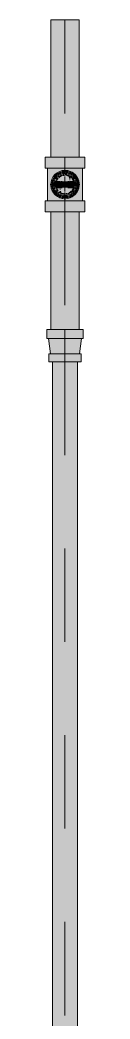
# Model space of a CAD drawing. Header units: millimetres. Extents: x -4000 to 187956, y -58990 to 162485.
# Drawn here: x 86716 to 86784, y 130031 to 131730 of the extents above; entities that cross this region are included whole.
import ezdxf

# ---------------------------------------------------------------- set-up
doc = ezdxf.new("R2010")
doc.units = ezdxf.units.MM
doc.linetypes.add('Dash 1_16_', pattern=[317.5, 158.75, -158.75])
for name, color, linetype, lineweight in [('F-SPRN', 3, 'Continuous', 9), ('P-PIPE', 3, 'Continuous', 9), ('P-PIPE-CNTR', 3, 'Continuous', 9)]:
    doc.layers.add(name, color=color, linetype=linetype, lineweight=lineweight)

# ---------------------------------------------------------------- blocks, each defined once
blk = doc.blocks.new('Sprinkler_Up - DN20-V202-FFS - TANG 1')
at = {"layer": 'F-SPRN', "transparency": 33554534}
for points in [[(-13.5, 0), (-3.9, 0.7), (-1.7, 2.9), (-1.2, 3.5), (-0.6, 4), (0.6, 4), (1.2, 3.5), (1.7, 2.9), (4.6, 0), (22.2, 0), (18, 13.1), (6.9, 21.2), (-6.9, 21.2), (-18, 13.1), (-22.2, 0)], [(0, -21.2), (6.9, -21.2), (18, -13.1), (22.2, 0), (3.9, -0.7), (1.7, -2.9), (1.2, -3.5), (0.6, -4), (-0.6, -4), (-1.2, -3.5), (-1.7, -2.9), (-4.6, 0), (-22.2, 0), (-18, -13.1), (-6.9, -21.2)], [(0, -16.7), (4.3, -16.1), (11.8, -11.8), (16.1, -4.3), (16.1, 4.3), (11.8, 11.8), (8.3, 14.4), (0, 16.7), (-4.3, 16.1), (-11.8, 11.8), (-16.1, 4.3), (-16.1, -4.3), (-11.8, -11.8), (-8.3, -14.4)], [(0, -15.6), (7.8, -13.5), (13.5, -7.8), (15.1, -4), (15.1, 4), (13.5, 7.8), (7.8, 13.5), (0, 15.6), (-7.8, 13.5), (-11, 11), (-15.1, 4), (-15.1, -4), (-11, -11), (-7.8, -13.5)], [(-10.9, -5.5), (-10.9, 5.4), (-14.5, 5.4), (-14.5, -5.5)], [(-7.7, -5.5), (-7.7, 5.4), (-10.9, 5.4), (-10.9, -5.5)], [(0, -5.5), (0, 5.4), (-7.7, 5.4), (-7.7, -5.5)], [(0, 0), (5.7, 0), (2.9, 4.9), (-2.9, 4.9), (-5.7, 0)], [(2.9, -4.9), (5.7, 0), (-5.7, 0), (-2.9, -4.9)], [(-4.6, 0), (4.6, 0), (0, 4.6)], [(0, -4.6), (4.6, 0), (-4.6, 0)], [(0, -2.6), (1.3, 0), (-1.8, 0)], [(-1.3, 0), (1.8, 0), (0, 2.6)], [(7.7, -5.5), (7.7, 5.4), (0, 5.4), (0, -5.5)], [(10.9, -5.5), (10.9, 5.4), (7.7, 5.4), (7.7, -5.5)], [(14.5, -5.5), (14.5, 5.4), (10.9, 5.4), (10.9, -5.5)]]:
    blk.add_hatch(color=1, dxfattribs=at).paths.add_polyline_path(points)
at = {"layer": 'F-SPRN', "color": 1}
for p, q in [((-11.5, 5.4), (-14.5, 5.4)), ((-14.5, 5.4), (-11.3, 5.4)), ((-14.5, 5.4), (-14.5, 3.7)), ((-14.5, 3.3), (-14.5, 0)), ((-11.5, 5.4), (-11.5, 4)), ((-10.9, 1.9), (-10.9, 3.6)), ((-10.8, 5.4), (-8, 5.4)), ((-8.1, 5.4), (-10.8, 5.4)), ((-8.1, 5.4), (-8.1, 2.8)), ((-8.1, 2.5), (-8.1, 0.7)), ((-7.7, 4.8), (-7.7, 2.7)), ((-7.7, 4.8), (-7.7, 2.7)), ((-7.7, 2.1), (-7.7, 0.5)), ((-7.7, 2.1), (-7.7, 0.5)), ((-6.7, 5.4), (-4.7, 5.4)), ((-5.8, 3.8), (-5.8, 2.2)), ((-2.1, 0), (-2.1, 0)), ((-2.1, 0), (-2.1, -0.1)), ((0, 2.1), (-0.1, 2.1)), ((2.1, 0), (2.1, 0.1)), ((2.1, 0), (2.1, 0)), ((4.7, 5.4), (6.5, 5.4)), ((7.7, 5.4), (10.8, 5.4)), ((7.7, 5.2), (7.7, 2.7)), ((7.7, 5.2), (7.7, 2.7)), ((7.7, 2.3), (7.7, 0.5)), ((7.7, 2.3), (7.7, 0.5)), ((10.8, 5.4), (8.1, 5.4)), ((8.1, 5.4), (8.1, 2.8)), ((8.1, 2.5), (8.1, 0.4)), ((10.9, 5.4), (14.5, 5.4)), ((10.9, 3.6), (10.9, 0.2)), ((14.5, 5.4), (11.5, 5.4)), ((11.5, 5.4), (11.5, 4)), ((11.5, 3), (11.5, 0.2)), ((14.5, 5.4), (14.5, -5.5)), ((-14.5, -1.3), (-14.5, -3.7)), ((-11.1, -5.5), (-14.5, -5.5)), ((-14.5, -5.5), (-11.5, -5.5)), ((-10.9, -2.6), (-10.9, -1.3)), ((-10.8, -5.5), (-8.1, -5.5)), ((-7.8, -5.5), (-10.8, -5.5)), ((-8.1, -4.2), (-8.1, -5.5)), ((-7.7, -2.7), (-7.7, -4)), ((-7.7, -2.7), (-7.7, -4)), ((-7, -5.5), (-5.8, -5.5)), ((-4.8, -5.5), (-7, -5.5)), ((-5.8, -2.3), (-5.8, -3.8)), ((-2.1, -0.3), (-2, -0.4)), ((-2, -0.4), (-2, -0.5)), ((-2, -0.5), (-2, -0.6)), ((-2, -0.6), (-2, -0.7)), ((-2, -0.7), (-1.9, -0.7)), ((-1.9, -0.7), (-1.9, -0.8)), ((-1.9, -0.8), (-1.9, -0.9)), ((-1.9, -0.9), (-1.8, -1)), ((-1.8, -1), (-1.8, -1.1)), ((-1.8, -1), (-1.8, -1)), ((-1.8, -1.1), (-1.7, -1.2)), ((-1.7, -1.2), (-1.6, -1.3)), ((-1.7, -1.2), (-1.7, -1.2)), ((-1.6, -1.3), (-1.6, -1.4)), ((-1.6, -1.4), (-1.5, -1.4)), ((-1.5, -1.4), (-1.4, -1.5)), ((-1.4, -1.5), (-1.3, -1.6)), ((-1.4, -1.5), (-1.4, -1.5)), ((-1.3, -1.6), (-1.3, -1.7)), ((-1.3, -1.7), (-1.2, -1.7)), ((-1.2, -1.7), (-1.1, -1.7)), ((-1.1, -1.7), (-1.1, -1.8)), ((-1.1, -1.8), (-1, -1.8)), ((-1, -1.8), (-0.9, -1.9)), ((-0.9, -1.9), (-0.8, -1.9)), ((-0.8, -1.9), (-0.7, -2)), ((-0.8, -1.9), (-0.8, -1.9)), ((-0.7, -2), (-0.6, -2)), ((-0.6, -2), (-0.5, -2)), ((-0.5, -2), (-0.4, -2)), ((-0.4, -2), (-0.3, -2.1)), ((-0.4, -2), (-0.4, -2)), ((-0.3, -2.1), (-0.2, -2.1)), ((-0.2, -2.1), (-0.1, -2.1)), ((-0.1, -2.1), (0, -2.1)), ((0, -2.1), (0.1, -2.1)), ((0.1, -2.1), (0.2, -2.1)), ((0.1, -2.1), (0.1, -2.1)), ((0.2, -2.1), (0.3, -2.1)), ((0.3, -2.1), (0.4, -2)), ((0.4, -2), (0.5, -2)), ((0.5, -2), (0.6, -2)), ((0.6, -2), (0.7, -2)), ((0.6, -2), (0.6, -2)), ((0.7, -2), (0.8, -1.9)), ((0.8, -1.9), (0.9, -1.9)), ((0.9, -1.9), (1, -1.8)), ((0.9, -1.9), (0.9, -1.9)), ((1, -1.8), (1.1, -1.8)), ((1.1, -1.8), (1.2, -1.7)), ((1.2, -1.7), (1.3, -1.6)), ((1.2, -1.7), (1.2, -1.7)), ((1.3, -1.6), (1.4, -1.6)), ((1.4, -1.5), (1.5, -1.5)), ((1.4, -1.6), (1.4, -1.5)), ((1.5, -1.4), (1.6, -1.3)), ((1.5, -1.5), (1.5, -1.4)), ((1.6, -1.3), (1.7, -1.2)), ((1.6, -1.3), (1.6, -1.3)), ((1.7, -1.1), (1.8, -1.1)), ((1.7, -1.2), (1.7, -1.1)), ((1.8, -1), (1.9, -0.9)), ((1.8, -1.1), (1.8, -1)), ((1.9, -0.8), (2, -0.7)), ((1.9, -0.8), (1.9, -0.8)), ((1.9, -0.9), (1.9, -0.8)), ((2, -0.4), (2.1, -0.3)), ((2, -0.5), (2, -0.4)), ((2, -0.5), (2, -0.5)), ((2, -0.6), (2, -0.5)), ((2, -0.7), (2, -0.6)), ((2.1, -0.1), (2.1, 0)), ((2.1, -0.2), (2.1, -0.1)), ((2.1, -0.3), (2.1, -0.2)), ((7, -5.5), (4.8, -5.5)), ((5.8, -2.2), (5.8, -3.8)), ((5.8, -5.5), (7, -5.5)), ((7.7, -0.5), (7.7, -2.3)), ((7.7, -0.5), (7.7, -2.3)), ((7.7, -2.7), (7.7, -5.4)), ((7.7, -2.7), (7.7, -5.4)), ((10.8, -5.5), (7.7, -5.5)), ((8.1, -0.4), (8.1, -2.5)), ((8.1, -2.8), (8.1, -5.5)), ((8.1, -5.5), (10.8, -5.5)), ((10.9, -0.2), (10.9, -3.6)), ((14.5, -5.5), (10.9, -5.5)), ((11.5, -0.2), (11.5, -3)), ((11.5, -4), (11.5, -5.5)), ((11.5, -5.5), (14.5, -5.5))]:
    blk.add_line(p, q, dxfattribs=at)
at = {"layer": 'F-SPRN', "color": 1, "flags": 128}
for points in [[(-0.6, 2), (-0.7, 2), (-0.8, 1.9), (-0.9, 1.9), (-0.9, 1.9), (-1, 1.8), (-1.1, 1.8), (-1.2, 1.7), (-1.2, 1.7), (-1.3, 1.6), (-1.4, 1.6), (-1.4, 1.5), (-1.5, 1.5), (-1.5, 1.4), (-1.6, 1.3), (-1.6, 1.3), (-1.7, 1.2), (-1.7, 1.1), (-1.8, 1.1), (-1.8, 1), (-1.9, 0.9), (-1.9, 0.8), (-1.9, 0.8), (-2, 0.7), (-2, 0.6), (-2, 0.5), (-2, 0.5), (-2, 0.4), (-2.1, 0.3), (-2.1, 0.2), (-2.1, 0.1), (-2.1, 0)], [(-0.5, 2), (-0.6, 2), (-0.6, 2)], [(-0.1, 2.1), (-0.1, 2.1), (-0.2, 2.1), (-0.3, 2.1), (-0.4, 2), (-0.5, 2)], [(2.1, 0.1), (2.1, 0.2), (2.1, 0.2), (2.1, 0.3), (2, 0.4), (2, 0.5), (2, 0.6), (2, 0.7), (1.9, 0.7), (1.9, 0.8), (1.9, 0.9), (1.8, 1), (1.8, 1), (1.8, 1.1), (1.7, 1.2), (1.7, 1.2), (1.6, 1.3), (1.6, 1.4), (1.5, 1.4), (1.4, 1.5), (1.4, 1.5), (1.3, 1.6), (1.3, 1.7), (1.2, 1.7), (1.1, 1.7), (1.1, 1.8), (1, 1.8), (0.9, 1.9), (0.8, 1.9), (0.8, 1.9), (0.7, 2), (0.6, 2), (0.5, 2), (0.4, 2), (0.4, 2), (0.3, 2.1), (0.2, 2.1), (0.1, 2.1), (0, 2.1)], [(-2.1, -0.1), (-2.1, -0.2), (-2.1, -0.2), (-2.1, -0.3)]]:
    blk.add_lwpolyline(points, dxfattribs=at)
at = {"layer": 'F-SPRN', "color": 1}
for radius, start, end in [(22.2, 360, 180), (21.9, 126.6942, 143.2701), (21.9, 108.2621, 125.7507), (21.9, 99.348, 107.901), (21.9, 90.145, 98.8503), (21.9, 72.5583, 89.4624), (21.9, 54.2493, 71.7379), (21.9, 36.7299, 53.3058), (21.9, 165.6773, 179.2615), (21.9, 144.7698, 164.8151), (16.7, 167.6802, 180), (16.7, 167.6802, 180), (16.7, 155.3879, 164.9693), (16.7, 155.3879, 164.9693), (15.6, 166.4265, 180), (15.6, 166.4265, 180), (15.6, 150.9409, 165), (15.6, 159.6139, 165), (16.7, 136.7213, 149.931), (16.7, 136.7213, 149.931), (15.6, 150.9409, 156.3845), (15.6, 138.4214, 150), (15.6, 138.4214, 150), (16.7, 121.4181, 130.5751), (16.7, 121.4181, 130.5751), (15.6, 120.5262, 133.2078), (15.6, 120.5262, 133.2078), (16.7, 106.5995, 120), (16.7, 106.5995, 120), (15.6, 114.4363, 119.9813), (15.6, 114.4363, 119.9813), (4.63, 155.7832, 180), (4.63, 155.7832, 180), (16.7, 96.4143, 105), (16.7, 96.4143, 105), (4.63, 109.0192, 138.2703), (4.63, 109.0192, 138.2703), (15.6, 95.5762, 100.6843), (15.6, 95.5762, 100.6843), (2.56, 109.0192, 168.8278), (2.56, 109.0192, 168.8278), (2.04, 109.0192, 180), (16.7, 83.0684, 90), (16.7, 83.0684, 90), (4.63, 17.9592, 90), (4.63, 17.9592, 90), (3.81, 57.0577, 90), (2.56, 14.5599, 90), (2.56, 14.5599, 90), (2.04, 10.4703, 90), (15.6, 75.573, 80.5892), (15.6, 75.573, 80.5892), (3.81, 16.1605, 43.8358), (15.6, 67.5614, 74.5481), (15.6, 67.5614, 74.5481), (16.7, 60, 75), (16.7, 60, 75), (15.6, 60.0187, 65.5637), (15.6, 60.0187, 65.5637), (15.6, 46.7922, 60), (15.6, 46.7922, 60), (16.7, 49.4249, 58.5819), (16.7, 49.4249, 58.5819), (15.6, 30, 41.5786), (15.6, 30, 41.5786), (16.7, 30, 43.2787), (16.7, 30, 43.2787), (15.6, 23.6155, 29.5646), (15.6, 15, 29.5646), (15.6, 15, 20.3861), (16.7, 15, 24.6121), (16.7, 15, 24.6121), (15.6, 360, 13.6618), (15.6, 0, 13.6618), (16.7, 360, 12.3198), (16.7, 0, 12.3198), (21.9, 15.1849, 35.2302), (21.9, 0.7385, 14.3227), (22.2, 180, 360), (21.9, 180.7385, 194.3227), (21.9, 195.1849, 215.2302), (21.9, 216.7299, 233.3058), (16.7, 180, 192.3198), (16.7, 180, 192.3198), (16.7, 195.0307, 204.6121), (16.7, 195.0307, 204.6121), (15.6, 181.9082, 193.6618), (15.6, 181.9082, 193.6618), (15.6, 197.3339, 209.5646), (15.6, 197.3339, 209.5646), (16.7, 210.069, 223.2787), (16.7, 210.069, 223.2787), (15.6, 212.5472, 221.5786), (15.6, 212.5472, 221.5786), (16.7, 229.4249, 238.5819), (16.7, 229.4249, 238.5819), (15.6, 233.795, 240), (15.6, 233.795, 240), (16.7, 240, 255), (16.7, 240, 255), (15.6, 240.0187, 254.5481), (15.6, 240.0187, 254.5481), (4.63, 197.9592, 0), (4.63, 197.9592, 360), (15.6, 255, 267.64), (15.6, 255, 267.64), (3.81, 196.1605, 360), (2.56, 191.1677, 270), (2.56, 191.1677, 270), (2.04, 190.4703, 270), (16.7, 263.0684, 270), (16.7, 263.0684, 270), (2.04, 270, 0), (2.56, 270, 0), (2.56, 270, 360), (15.6, 275.5762, 280.6843), (15.6, 275.5762, 280.6843), (16.7, 276.4143, 285), (16.7, 276.4143, 285), (16.7, 286.5995, 300), (16.7, 286.5995, 300), (15.6, 294.4363, 299.9813), (15.6, 294.4363, 299.9813), (15.6, 300, 313.2078), (15.6, 300, 313.2078), (16.7, 301.4181, 310.5751), (16.7, 301.4181, 310.5751), (15.6, 318.4214, 330), (15.6, 318.4214, 330), (16.7, 316.7213, 330), (16.7, 316.7213, 330), (21.9, 306.6942, 323.2701), (15.6, 330.4354, 345), (15.6, 330.4354, 336.3845), (15.6, 339.6139, 345), (15.6, 346.3382, 360), (15.6, 346.3382, 360), (16.7, 335.3879, 345), (16.7, 335.3879, 345), (16.7, 347.6802, 360), (16.7, 347.6802, 360), (21.9, 324.7698, 344.8151), (21.9, 345.6773, 359.2615), (21.9, 234.2493, 251.7379), (21.9, 252.5583, 269.4624), (21.9, 270.145, 278.8503), (21.9, 279.348, 287.901), (21.9, 288.2621, 305.7507)]:
    blk.add_arc((0, 0), radius, start, end, dxfattribs=at)
blk = doc.blocks.new('Steel_Transition_Threaded_HoaPhat - Standard-V268-FFS - TANG 1')
at = {"layer": 'P-PIPE', "lineweight": 13, "transparency": 33554534}
h = blk.add_hatch(color=1, dxfattribs=at)
h.paths.add_polyline_path([(86750, 131427.6), (86755.8, 131428.4), (86761.3, 131430.6), (86765.9, 131434.2), (86769.5, 131438.8), (86771.7, 131444.3), (86772.5, 131450.1), (86771.7, 131455.9), (86769.5, 131461.3), (86765.9, 131466), (86761.3, 131469.6), (86755.8, 131471.8), (86750, 131472.6), (86744.2, 131471.8), (86738.8, 131469.6), (86734.1, 131466), (86730.5, 131461.3), (86728.3, 131455.9), (86727.5, 131450.1), (86728.3, 131444.3), (86730.5, 131438.8), (86734.1, 131434.2), (86738.8, 131430.6), (86744.2, 131428.4)])
h.paths.add_polyline_path([(86750, 131430), (86744.8, 131430.7), (86740, 131432.7), (86735.8, 131435.9), (86732.6, 131440), (86730.6, 131444.9), (86729.9, 131450.1), (86730.6, 131455.3), (86732.6, 131460.1), (86735.8, 131464.3), (86740, 131467.5), (86744.8, 131469.5), (86750, 131470.2), (86755.2, 131469.5), (86760.1, 131467.5), (86764.2, 131464.3), (86767.4, 131460.1), (86769.4, 131455.3), (86770.1, 131450.1), (86769.4, 131444.9), (86767.4, 131440), (86764.2, 131435.9), (86760.1, 131432.7), (86755.2, 131430.7)])
for points in [[(86750, 131430), (86750, 131433.7), (86741.8, 131435.9), (86735.8, 131441.9), (86733.6, 131450.1), (86735.8, 131458.3), (86741.8, 131464.3), (86750, 131466.5), (86750, 131470.2), (86744.8, 131469.5), (86740, 131467.5), (86735.8, 131464.3), (86732.6, 131460.1), (86730.6, 131455.3), (86729.9, 131450.1), (86730.6, 131444.9), (86732.6, 131440), (86735.8, 131435.9), (86740, 131432.7), (86744.8, 131430.7)], [(86750, 131431.6), (86754.8, 131432.2), (86759.3, 131434.1), (86763.1, 131437), (86766, 131440.8), (86767.9, 131445.3), (86768.5, 131450.1), (86767.9, 131454.9), (86766, 131459.3), (86763.1, 131463.2), (86759.3, 131466.1), (86754.8, 131468), (86750, 131468.6), (86745.2, 131468), (86740.8, 131466.1), (86736.9, 131463.2), (86734, 131459.3), (86732.1, 131454.9), (86731.5, 131450.1), (86732.1, 131445.3), (86734, 131440.8), (86736.9, 131437), (86740.8, 131434.1), (86745.2, 131432.2)], [(86750, 131430), (86755.2, 131430.7), (86760.1, 131432.7), (86764.2, 131435.9), (86767.4, 131440), (86769.4, 131444.9), (86770.1, 131450.1), (86769.4, 131455.3), (86767.4, 131460.1), (86764.2, 131464.3), (86760.1, 131467.5), (86755.2, 131469.5), (86750, 131470.2), (86750, 131466.5), (86758.2, 131464.3), (86764.2, 131458.3), (86766.4, 131450.1), (86764.2, 131441.9), (86758.2, 131435.9), (86750, 131433.7)]]:
    blk.add_hatch(color=1, dxfattribs=at).paths.add_polyline_path(points)
at = {"layer": 'P-PIPE', "color": 20, "lineweight": 13}
for radius, start, end in [(22.5, 90, 270), (22.5, 90, 270), (20.1, 150, 162.7449), (20.1, 128.8856, 148.1553), (18.5, 136.4297, 150), (18.5, 136.4297, 150), (16.4, 143.5463, 150), (18.5, 123.4976, 133.2041), (18.5, 123.4976, 133.2041), (20.1, 109.6859, 125.0043), (16.4, 121.0738, 128.0319), (18.5, 106.819, 120), (18.5, 106.819, 120), (16.4, 115.1607, 120), (16.4, 107.4657, 111.9681), (20.1, 100.9975, 105), (18.5, 91.4353, 103.2046), (18.5, 91.4353, 103.2046), (16.4, 96.2132, 104.6042), (20.1, 90.5246, 98.5089), (22.5, 45, 90), (22.5, 270, 90), (18.5, 78.0986, 90), (18.5, 78.0986, 90), (22.5, 270, 45), (20.1, 75.0607, 87.9279), (18.5, 60, 75), (18.5, 60, 75), (16.4, 66.9681, 72.9388), (20.1, 54.9957, 75), (16.4, 50.4733, 56.6389), (18.5, 46.7959, 56.5024), (18.5, 46.7959, 56.5024), (20.1, 31.8447, 51.1144), (16.4, 30, 38.0319), (18.5, 30, 43.5703), (18.5, 30, 43.5703), (20.1, 17.2551, 30), (20.1, 166.0499, 193.9501), (20.1, 197.2551, 210), (18.5, 166.5939, 180), (18.5, 166.5939, 193.4061), (18.5, 180, 193.4061), (18.5, 157.6232, 165), (18.5, 157.6232, 165), (18.5, 195, 202.3768), (18.5, 195, 202.3768), (16.4, 168.5467, 178.9063), (16.4, 184.8393, 191.4533), (16.4, 158.0319, 163.506), (16.4, 338.0319, 342.8691), (16.4, 0, 8.0319), (16.4, 353.5463, 0), (18.5, 15, 22.3768), (18.5, 15, 22.3768), (18.5, 337.6232, 345), (18.5, 337.6232, 345), (20.1, 330, 342.7449), (18.5, 0, 13.4061), (18.5, 346.5939, 13.4061), (18.5, 346.5939, 0), (20.1, 346.0499, 13.9501), (20.1, 211.8447, 231.1144), (18.5, 210, 223.5703), (18.5, 210, 223.5703), (16.4, 210.6635, 216.4537), (18.5, 226.7959, 236.5024), (18.5, 226.7959, 236.5024), (20.1, 234.9957, 255), (16.4, 230.4733, 236.6389), (18.5, 240, 255), (18.5, 240, 255), (16.4, 240, 246.5955), (16.4, 250.3629, 255), (20.1, 255.0607, 267.9279), (18.5, 258.0986, 270), (18.5, 258.0986, 270), (16.4, 264.1652, 268.506), (20.1, 270.5246, 278.5089), (18.5, 271.4353, 283.2046), (18.5, 271.4353, 283.2046), (16.4, 276.2132, 283.9063), (20.1, 280.9975, 285), (16.4, 287.4657, 291.9681), (18.5, 286.819, 300), (18.5, 286.819, 300), (16.4, 293.4045, 300), (20.1, 289.6859, 305.0043), (18.5, 303.4976, 313.2041), (18.5, 303.4976, 313.2041), (20.1, 308.8856, 315), (18.5, 316.4297, 330), (18.5, 316.4297, 330), (20.1, 315, 328.1553)]:
    blk.add_arc((86750, 131450.1), radius, start, end, dxfattribs=at)

msp = doc.modelspace()

# ---------------------------------------------------------------- hatches: boundary and pattern name
at = {"layer": 'P-PIPE', "transparency": 33554534}
for points in [[(86743.8, 131496.4), (86750, 131496.4), (86750, 131729.9), (86725.9, 131729.9), (86726.7, 131496.4), (86737.9, 131496.4)], [(86756.2, 131496.4), (86774.1, 131496.4), (86773.3, 131729.9), (86750, 131729.9), (86750, 131496.4)], [(86726.1, 131478), (86750, 131478), (86750, 131496.4), (86716.2, 131496.4), (86717.4, 131478), (86721, 131478)], [(86783.8, 131478), (86782.6, 131496.4), (86750, 131496.4), (86750, 131478), (86782.6, 131478)], [(86731.9, 131422.3), (86750, 131422.3), (86750, 131428.9), (86742.6, 131430.3), (86736.3, 131434), (86731.7, 131439.4), (86729.2, 131446.3), (86729.2, 131453.9), (86731.7, 131460.8), (86736.3, 131466.2), (86742.6, 131469.9), (86750, 131471.2), (86750, 131478), (86720, 131478), (86721, 131422.3), (86728.8, 131422.3)], [(86768.1, 131422.3), (86780, 131422.3), (86779, 131478), (86750, 131478), (86750, 131471.2), (86757.5, 131469.9), (86763.7, 131466.2), (86768.3, 131460.8), (86770.8, 131453.9), (86770.8, 131446.3), (86768.3, 131439.4), (86763.7, 131434), (86757.5, 131430.3), (86750, 131428.9), (86750, 131422.3), (86765, 131422.3)], [(86750, 131426), (86756.2, 131426.8), (86762.1, 131429.2), (86767.1, 131433), (86770.9, 131438), (86773.3, 131443.8), (86774.1, 131450.1), (86773.3, 131456.3), (86770.9, 131462.1), (86767.1, 131467.1), (86762.1, 131471), (86756.2, 131473.4), (86750, 131474.2), (86743.8, 131473.4), (86737.9, 131471), (86733, 131467.1), (86729.1, 131462.1), (86726.7, 131456.3), (86725.9, 131450.1), (86726.7, 131443.8), (86729.1, 131438), (86733, 131433), (86737.9, 131429.2), (86743.8, 131426.8), (86748.9, 131426.1)], [(86741.7, 131435.6), (86742.8, 131437.6), (86741.7, 131441.7), (86742.8, 131445.9), (86745.8, 131449), (86757.2, 131454.3), (86758.4, 131458.4), (86757.2, 131462.6), (86755.9, 131464.3), (86750, 131466.8), (86741.7, 131464.6), (86735.5, 131458.4), (86733.3, 131450.1), (86735.5, 131441.7), (86738.2, 131438.3)], [(86750, 131433.4), (86758.4, 131435.6), (86761.8, 131438.3), (86766.1, 131445.8), (86766.1, 131454.4), (86761.8, 131461.9), (86758.4, 131464.6), (86750, 131466.8), (86745.7, 131466.2), (86738.2, 131461.9), (86733.9, 131454.4), (86733.9, 131445.8), (86738.2, 131438.3), (86741.7, 131435.6)], [(86726.1, 131403.8), (86750, 131403.8), (86750, 131422.3), (86716.2, 131422.3), (86717.4, 131403.8), (86721, 131403.8)], [(86783.8, 131403.8), (86782.6, 131422.3), (86750, 131422.3), (86750, 131403.8), (86782.6, 131403.8)], [(86743.8, 131203.5), (86750, 131203.5), (86750, 131403.8), (86725.9, 131403.8), (86726.7, 131203.5), (86737.9, 131203.5)], [(86750, 131203.5), (86774.1, 131203.5), (86773.3, 131403.8), (86750, 131403.8), (86750, 131280.1)], [(86779.8, 131188.6), (86780.8, 131188.6), (86779.8, 131203.5), (86719.2, 131203.5), (86720.3, 131188.6), (86776.7, 131188.6)], [(86750, 131162.2), (86774.8, 131162.2), (86777.1, 131188.6), (86721.9, 131188.6), (86726.1, 131162.2), (86743.6, 131162.2)], [(86722.7, 131148.9), (86777.4, 131148.9), (86776.4, 131162.2), (86722.7, 131162.2)], [(86750, 128493.7), (86750, 131148.9), (86728.9, 131148.9), (86729.6, 128493.7), (86744.5, 128493.7)], [(86750, 128493.7), (86771.1, 128493.7), (86770.4, 131148.9), (86750, 131148.9), (86750, 128506)]]:
    msp.add_hatch(color=1, dxfattribs=at).paths.add_polyline_path(points)

# ---------------------------------------------------------------- linework, layer by layer
at = {"layer": 'P-PIPE', "color": 20, "lineweight": 13}
for p, q in [((86725.9, 131729.9), (86725.9, 131496.4)), ((86774.1, 131729.9), (86725.9, 131729.9)), ((86774.1, 131496.4), (86774.1, 131729.9)), ((86716.2, 131496.4), (86716.2, 131478)), ((86717.4, 131496.4), (86716.2, 131496.4)), ((86750, 131496.4), (86716.2, 131496.4)), ((86725.8, 131496.4), (86717.4, 131496.4)), ((86725.9, 131496.4), (86732.9, 131496.4)), ((86732.9, 131496.4), (86726.6, 131496.4)), ((86741.3, 131496.4), (86733.1, 131496.4)), ((86733.1, 131496.4), (86766.9, 131496.4)), ((86750, 131496.4), (86741.3, 131496.4)), ((86758.7, 131496.4), (86750, 131496.4)), ((86783.8, 131496.4), (86750, 131496.4)), ((86766.9, 131496.4), (86758.7, 131496.4)), ((86773.4, 131496.4), (86767.1, 131496.4)), ((86767.1, 131496.4), (86774.1, 131496.4)), ((86783.8, 131496.4), (86774.2, 131496.4)), ((86783.8, 131478), (86783.8, 131496.4)), ((86716.2, 131478), (86717.4, 131478)), ((86716.2, 131478), (86750, 131478)), ((86717.4, 131478), (86719.8, 131478)), ((86720, 131478), (86720, 131422.3)), ((86721, 131478), (86720, 131478)), ((86741.2, 131478), (86720, 131478)), ((86720.7, 131478), (86721, 131478)), ((86721, 131478), (86726.1, 131478)), ((86721, 131478), (86721, 131478)), ((86724, 131478), (86721, 131478)), ((86728.8, 131478), (86724, 131478)), ((86726.1, 131478), (86733.1, 131478)), ((86735, 131478), (86728.8, 131478)), ((86733.1, 131478), (86741.3, 131478)), ((86741.2, 131478), (86735, 131478)), ((86742.2, 131478), (86750, 131478)), ((86750, 131478), (86742.2, 131478)), ((86750, 131478), (86742.2, 131478)), ((86750, 131478), (86757.8, 131478)), ((86750, 131478), (86783.8, 131478)), ((86757.8, 131478), (86750, 131478)), ((86757.8, 131478), (86750, 131478)), ((86758.7, 131478), (86766.9, 131478)), ((86765, 131478), (86758.8, 131478)), ((86780, 131478), (86758.8, 131478)), ((86771.2, 131478), (86765, 131478)), ((86766.9, 131478), (86773.9, 131478)), ((86776, 131478), (86771.2, 131478)), ((86773.9, 131478), (86779, 131478)), ((86779, 131478), (86776, 131478)), ((86780, 131478), (86779, 131478)), ((86780, 131422.3), (86780, 131478)), ((86780.2, 131478), (86783.8, 131478)), ((86716.2, 131422.3), (86716.2, 131403.8)), ((86719.8, 131422.3), (86716.2, 131422.3)), ((86750, 131422.3), (86716.2, 131422.3)), ((86720, 131422.3), (86721, 131422.3)), ((86720, 131422.3), (86741.2, 131422.3)), ((86721, 131422.3), (86720.7, 131422.3)), ((86726.1, 131422.3), (86721, 131422.3)), ((86721, 131422.3), (86721, 131422.3)), ((86721, 131422.3), (86724, 131422.3)), ((86724, 131422.3), (86728.8, 131422.3)), ((86733.1, 131422.3), (86726.1, 131422.3)), ((86728.8, 131422.3), (86735, 131422.3)), ((86741.3, 131422.3), (86733.1, 131422.3)), ((86735, 131422.3), (86741.2, 131422.3)), ((86750, 131422.3), (86742.2, 131422.3)), ((86742.2, 131422.3), (86750, 131422.3)), ((86742.2, 131422.3), (86750, 131422.3)), ((86757.8, 131422.3), (86750, 131422.3)), ((86783.8, 131422.3), (86750, 131422.3)), ((86750, 131422.3), (86757.8, 131422.3)), ((86750, 131422.3), (86757.8, 131422.3)), ((86766.9, 131422.3), (86758.7, 131422.3)), ((86758.8, 131422.3), (86765, 131422.3)), ((86758.8, 131422.3), (86780, 131422.3)), ((86765, 131422.3), (86771.2, 131422.3)), ((86773.9, 131422.3), (86766.9, 131422.3)), ((86771.2, 131422.3), (86776, 131422.3)), ((86779, 131422.3), (86773.9, 131422.3)), ((86776, 131422.3), (86779, 131422.3)), ((86779, 131422.3), (86780, 131422.3)), ((86783.8, 131422.3), (86780.2, 131422.3)), ((86783.8, 131403.8), (86783.8, 131422.3)), ((86716.2, 131403.8), (86725.8, 131403.8)), ((86716.2, 131403.8), (86750, 131403.8)), ((86725.9, 131403.8), (86725.9, 131203.5)), ((86732.9, 131403.8), (86725.9, 131403.8)), ((86726.6, 131403.8), (86732.9, 131403.8)), ((86733.1, 131403.8), (86741.3, 131403.8)), ((86766.9, 131403.8), (86733.1, 131403.8)), ((86741.3, 131403.8), (86750, 131403.8)), ((86750, 131403.8), (86758.7, 131403.8)), ((86750, 131403.8), (86783.8, 131403.8)), ((86758.7, 131403.8), (86766.9, 131403.8)), ((86767.1, 131403.8), (86773.4, 131403.8)), ((86774.1, 131403.8), (86767.1, 131403.8)), ((86774.1, 131203.5), (86774.1, 131403.8)), ((86774.2, 131403.8), (86782.6, 131403.8)), ((86782.6, 131403.8), (86783.8, 131403.8)), ((86719.2, 131203.5), (86719.2, 131188.6)), ((86780.8, 131203.5), (86719.2, 131203.5)), ((86720.3, 131203.5), (86719.2, 131203.5)), ((86719.2, 131188.6), (86720.8, 131188.6)), ((86719.2, 131188.6), (86780.8, 131188.6)), ((86725.7, 131203.5), (86720.3, 131203.5)), ((86721.9, 131188.6), (86725.2, 131162.2)), ((86723.3, 131188.6), (86728.2, 131188.6)), ((86725.9, 131203.5), (86728, 131203.5)), ((86728.2, 131203.5), (86726.5, 131203.5)), ((86728.2, 131188.6), (86734.6, 131188.6)), ((86734.6, 131203.5), (86729, 131203.5)), ((86729.1, 131203.5), (86770.9, 131203.5)), ((86742, 131203.5), (86734.6, 131203.5)), ((86734.6, 131188.6), (86742, 131188.6)), ((86750, 131203.5), (86742, 131203.5)), ((86742.7, 131188.6), (86750, 131188.6)), ((86758, 131203.5), (86750, 131203.5)), ((86750, 131188.6), (86757.3, 131188.6)), ((86765.4, 131203.5), (86758, 131203.5)), ((86758, 131188.6), (86765.4, 131188.6)), ((86771, 131203.5), (86765.4, 131203.5)), ((86765.4, 131188.6), (86771.8, 131188.6)), ((86773.5, 131203.5), (86771.8, 131203.5)), ((86771.8, 131188.6), (86776.7, 131188.6)), ((86772, 131203.5), (86774.1, 131203.5)), ((86779.8, 131203.5), (86774.3, 131203.5)), ((86774.8, 131162.2), (86778.1, 131188.6)), ((86778.3, 131188.6), (86780.8, 131188.6)), ((86780.8, 131203.5), (86779.8, 131203.5)), ((86780.8, 131188.6), (86780.8, 131203.5)), ((86722.7, 131162.2), (86722.7, 131148.9)), ((86777.4, 131162.2), (86722.7, 131162.2)), ((86725, 131162.2), (86722.7, 131162.2)), ((86730.7, 131162.2), (86726.3, 131162.2)), ((86736.3, 131162.2), (86730.7, 131162.2)), ((86742.9, 131162.2), (86736.3, 131162.2)), ((86750, 131162.2), (86743.6, 131162.2)), ((86756.4, 131162.2), (86750, 131162.2)), ((86763.7, 131162.2), (86757.1, 131162.2)), ((86769.3, 131162.2), (86763.7, 131162.2)), ((86773.7, 131162.2), (86769.3, 131162.2)), ((86777.4, 131162.2), (86775, 131162.2)), ((86777.4, 131148.9), (86777.4, 131162.2)), ((86722.7, 131148.9), (86728.7, 131148.9)), ((86722.7, 131148.9), (86777.4, 131148.9)), ((86728.9, 131148.9), (86728.9, 128493.7)), ((86729.6, 131148.9), (86728.9, 131148.9)), ((86768.3, 131148.9), (86731.7, 131148.9)), ((86731.7, 131148.9), (86736.3, 131148.9)), ((86736.3, 131148.9), (86742.9, 131148.9)), ((86742.9, 131148.9), (86750, 131148.9)), ((86750, 131148.9), (86757.1, 131148.9)), ((86757.1, 131148.9), (86763.7, 131148.9)), ((86763.7, 131148.9), (86768.4, 131148.9)), ((86771.1, 131148.9), (86770.4, 131148.9)), ((86771.1, 128493.7), (86771.1, 131148.9)), ((86771.3, 131148.9), (86777.4, 131148.9))]:
    msp.add_line(p, q, dxfattribs=at)
for radius, start, end in [(24.1, 90, 180), (24.1, 90, 270), (21.1, 151.0876, 154.6013), (21.1, 137.2293, 141.8404), (21.1, 128.0211, 135), (21.1, 108.8679, 125.8689), (21.1, 99.731, 105), (21.1, 90, 98.0211), (24.1, 60, 90), (24.1, 270, 90), (21.1, 75, 87.7707), (21.1, 62.2293, 68.0211), (21.1, 54.1311, 60), (24.1, 30, 60), (21.1, 38.1596, 51.9789), (21.1, 25.3987, 30), (24.1, 0, 30), (24.1, 180, 195), (24.1, 195, 210), (21.1, 165.7378, 177.9758), (21.1, 183.5565, 194.2622), (21.1, 158.0211, 165), (21.1, 195, 203.0211), (24.1, 272.7305, 345), (21.1, 336.9789, 345), (21.1, 15, 21.9789), (21.1, 345.7378, 357.9758), (21.1, 2.0242, 12.7707), (24.1, 345, 0), (24.1, 210, 255), (21.1, 205.3987, 210), (21.1, 219.3488, 233.0211), (21.1, 234.4236, 245.5764), (21.1, 246.9789, 251.1321), (24.1, 255, 267.2695), (21.1, 255, 270), (24.1, 267.2695, 270), (21.1, 270, 276.9789), (24.1, 270, 272.7305), (21.1, 279.731, 285), (21.1, 291.9789, 305.8689), (21.1, 315, 320.0725), (21.1, 321.9789, 326.1637), (21.1, 330, 334.6013)]:
    msp.add_arc((86750, 131450.1), radius, start, end, dxfattribs=at)
at = {"layer": 'P-PIPE', "color": 1}
for centre, radius, start, end in [((86750, 131458.4), 8.35, 69.0027, 79.2369), ((86750, 131458.4), 8.35, 20.1285, 29.0413), ((86750, 131458.4), 8.35, 8.0385, 17.9918), ((86750, 131450.1), 16.7, 46.0317, 57.203), ((86750, 131450.1), 16.7, 39.3092, 45.2846), ((86750, 131450.1), 16.7, 32.3031, 39.2955), ((86750, 131450.1), 16.7, 170.1108, 177.203), ((86750, 131450.1), 16.7, 182.797, 189.8892), ((86750, 131450.1), 16.7, 190.2154, 195.2487), ((86750, 131450.1), 16.7, 157.579, 164.2722), ((86750, 131441.7), 8.35, 172.0327, 181.5407), ((86750, 131441.7), 8.35, 131.0366, 150), ((86750, 131441.7), 8.35, 115.6806, 125.5287), ((86750, 131441.7), 8.35, 100.6842, 114.0387), ((86750, 131441.7), 8.35, 90, 100.6842), ((86750, 131458.4), 8.35, 270, 280.6842), ((86750, 131458.4), 8.35, 316.3183, 330), ((86750, 131458.4), 8.35, 352.2824, 1.6717), ((86750, 131450.1), 16.7, 23.314, 31.0974), ((86750, 131450.1), 16.7, 328.9026, 336.686), ((86750, 131450.1), 16.7, 16.9375, 22.421), ((86750, 131450.1), 16.7, 337.2636, 343.0625), ((86750, 131450.1), 16.7, 4.3093, 9.8892), ((86750, 131450.1), 16.7, 231.8726, 237.203), ((86750, 131441.7), 8.35, 199.9004, 209.0413), ((86750, 131441.7), 8.35, 226.6998, 237.8461), ((86750, 131441.7), 8.35, 249.0027, 259.2369), ((86750, 131450.1), 16.7, 264.6626, 273.5288), ((86750, 131450.1), 16.7, 308.1274, 313.9683), ((86750, 131450.1), 16.7, 314.7154, 320.6908)]:
    msp.add_arc(centre, radius, start, end, dxfattribs=at)
at = {"layer": 'P-PIPE-CNTR', "color": 1, "linetype": 'Dash 1_16_'}
for p, q in [((86750, 131729.9), (86750, 131496.4)), ((86750, 131729.9), (86750, 131496.4)), ((86750, 131472.6), (86750, 131475.1)), ((86750, 131471.2), (86750, 131472.6)), ((86750, 131468.6), (86750, 131470.2)), ((86750, 131463.6), (86750, 131465.2)), ((86750, 131459.8), (86750, 131462.6)), ((86725, 131450.1), (86727.5, 131450.1)), ((86727.8, 131450.1), (86731.5, 131450.1)), ((86731.5, 131450.1), (86733.3, 131450.1)), ((86736.9, 131450.1), (86740.4, 131450.1)), ((86740.4, 131450.1), (86742.3, 131450.1)), ((86745.4, 131450.1), (86747.6, 131450.1)), ((86748.7, 131450.1), (86750, 131450.1)), ((86750, 131455.5), (86750, 131459.1)), ((86750, 131452.6), (86750, 131454.3)), ((86750, 131450.1), (86750, 131452.1)), ((86750, 131448), (86750, 131450.1)), ((86750, 131450.1), (86751.3, 131450.1)), ((86750, 131445.9), (86750, 131447.5)), ((86750, 131441.1), (86750, 131444.6)), ((86751.8, 131450.1), (86754.6, 131450.1)), ((86755.7, 131450.1), (86763.5, 131450.1)), ((86766.4, 131450.1), (86768.5, 131450.1)), ((86768.5, 131450.1), (86772.2, 131450.1)), ((86772.5, 131450.1), (86775, 131450.1)), ((86750, 131438.1), (86750, 131440.4)), ((86750, 131435), (86750, 131436.5)), ((86750, 131432.2), (86750, 131433.4)), ((86750, 131430), (86750, 131431.6)), ((86750, 131427.6), (86750, 131428.9)), ((86750, 131425.1), (86750, 131427.6)), ((86750, 131403.8), (86750, 131203.5)), ((86750, 131403.8), (86750, 131203.5)), ((86750, 131148.9), (86750, 128493.7)), ((86750, 131148.9), (86750, 128493.7))]:
    msp.add_line(p, q, dxfattribs=at)
at = {"layer": 'P-PIPE-CNTR', "color": 20, "lineweight": 13}
for p, q in [((86750, 131474.2), (86750, 131496.4)), ((86750, 131471.2), (86750, 131472.6)), ((86750, 131468.6), (86750, 131470.2)), ((86750, 131463.6), (86750, 131465.2)), ((86750, 131459.8), (86750, 131462.6)), ((86750, 131455.5), (86750, 131459.1)), ((86750, 131452.6), (86750, 131454.3)), ((86750, 131450.1), (86750, 131452.1)), ((86750, 131448), (86750, 131450.1)), ((86750, 131446.1), (86750, 131447.5)), ((86750, 131441.1), (86750, 131444.6)), ((86750, 131438.1), (86750, 131440.1)), ((86750, 131435.3), (86750, 131436.5)), ((86750, 131430), (86750, 131431.6)), ((86750, 131427.6), (86750, 131428.9)), ((86750, 131426.1), (86750, 131427.6)), ((86750, 131403.8), (86750, 131426)), ((86750, 131203.5), (86750, 131148.9))]:
    msp.add_line(p, q, dxfattribs=at)

# ---------------------------------------------------------------- block references
at = {"layer": 'F-SPRN', "color": 1}
msp.add_blockref('Sprinkler_Up - DN20-V202-FFS - TANG 1', (86750, 131450.1), dxfattribs=at)
at = {"layer": 'P-PIPE', "color": 20, "lineweight": 13}
msp.add_blockref('Steel_Transition_Threaded_HoaPhat - Standard-V268-FFS - TANG 1', (0, 0), dxfattribs=at)

doc.saveas('drawing.dxf')
